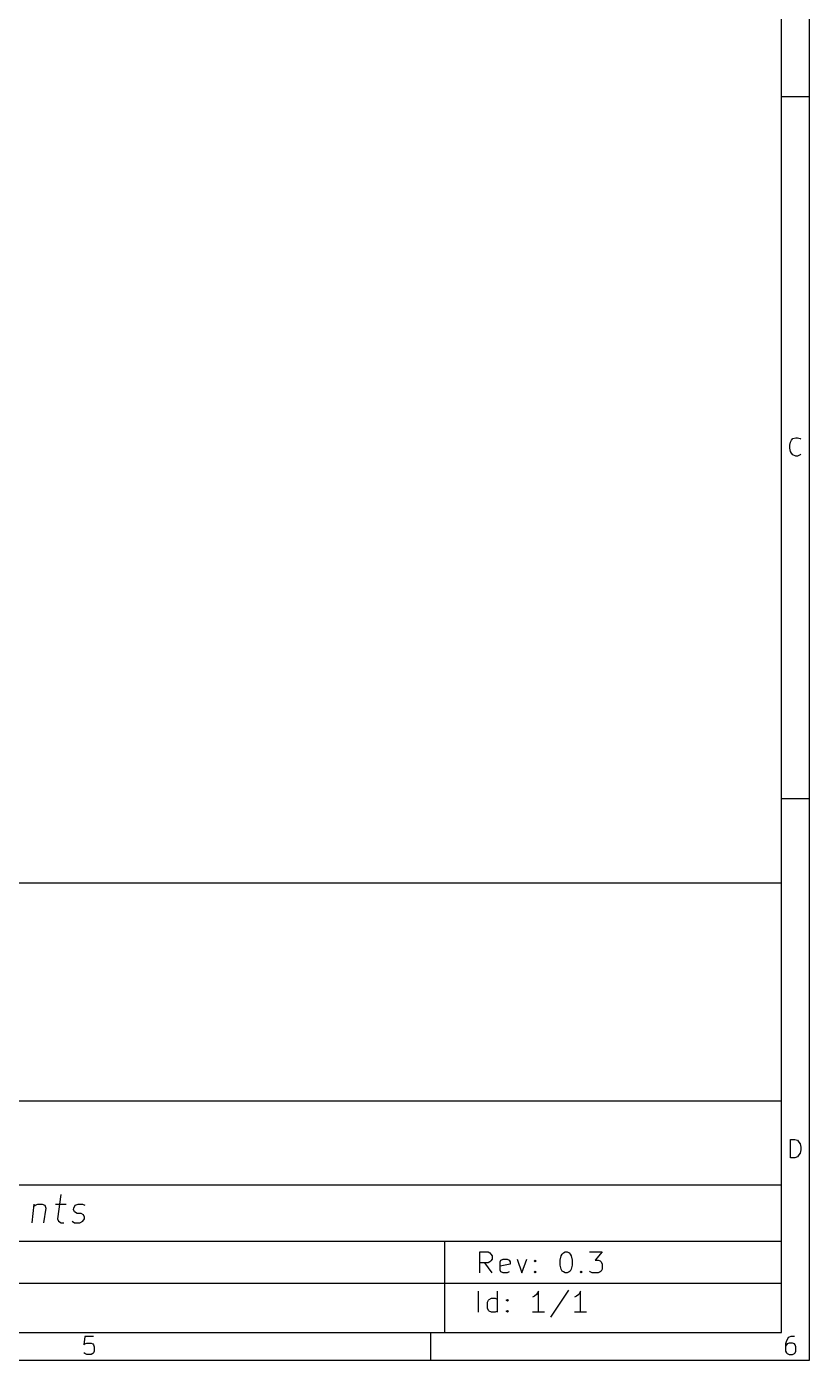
# Model space of a CAD drawing. Extents: x 10 to 287, y -200 to -10.
# Drawn here: x 231.2 to 287, y -200 to -105 of the extents above; entities that cross this region are included whole.
import ezdxf

# ---------------------------------------------------------------- set-up
doc = ezdxf.new("R2010")
doc.units = 0
doc.header["$MEASUREMENT"] = 0
doc.layers.add('RED2', color=1, linetype='CONTINUOUS')

msp = doc.modelspace()

# ---------------------------------------------------------------- linework, layer by layer
at = {"layer": 'RED2', "linetype": 'CONTINUOUS'}
for p, q in [((286.995, -200), (286.995, -10.0076)), ((285.013, -198.018), (285.013, -11.9888)), ((286.995, -110.007), (285.013, -110.007)), ((285.598, -134.823), (285.648, -134.595)), ((285.598, -135.026), (285.598, -134.823)), ((285.648, -134.595), (285.725, -134.468)), ((285.725, -134.468), (285.826, -134.341)), ((285.826, -134.341), (286.029, -134.29)), ((286.029, -134.29), (286.156, -134.29)), ((286.156, -134.29), (286.334, -134.341)), ((286.334, -134.341), (286.385, -134.391)), ((285.648, -135.255), (285.598, -135.026)), ((285.725, -135.382), (285.648, -135.255)), ((285.826, -135.509), (285.725, -135.382)), ((286.029, -135.585), (285.826, -135.509)), ((286.156, -135.585), (286.029, -135.585)), ((286.334, -135.509), (286.156, -135.585)), ((286.385, -135.458), (286.334, -135.509)), ((286.995, -159.995), (285.013, -159.995)), ((285.013, -166.014), (177.013, -166.014)), ((285.013, -198.018), (285.013, -166.014)), ((177.013, -181.508), (285.013, -181.508)), ((285.648, -185.572), (285.648, -184.277)), ((285.648, -184.277), (285.953, -184.277)), ((285.953, -184.277), (286.156, -184.328)), ((286.156, -184.328), (286.258, -184.455)), ((286.258, -184.455), (286.334, -184.582)), ((286.334, -185.242), (286.258, -185.369)), ((286.334, -184.582), (286.385, -184.81)), ((286.385, -185.014), (286.334, -185.242)), ((286.385, -184.81), (286.385, -185.014)), ((285.953, -185.572), (285.648, -185.572)), ((286.156, -185.496), (285.953, -185.572)), ((286.258, -185.369), (286.156, -185.496)), ((177.013, -187.503), (285.013, -187.503)), ((231.75, -188.874), (231.597, -190.195)), ((231.724, -189.052), (231.826, -188.951)), ((231.826, -188.951), (232.029, -188.874)), ((232.029, -188.874), (232.334, -188.874)), ((232.334, -188.874), (232.512, -188.951)), ((232.512, -188.951), (232.588, -189.154)), ((233.274, -188.874), (234.036, -188.874)), ((233.655, -188.189), (233.426, -189.916)), ((234.594, -189.154), (234.696, -188.951)), ((234.696, -188.951), (234.899, -188.874)), ((234.899, -188.874), (235.204, -188.874)), ((235.204, -188.874), (235.382, -188.951)), ((232.588, -189.154), (232.435, -190.195)), ((233.426, -189.916), (233.502, -190.094)), ((234.569, -189.255), (234.594, -189.154)), ((234.645, -189.433), (234.569, -189.255)), ((234.823, -189.535), (234.645, -189.433)), ((235.102, -189.535), (234.823, -189.535)), ((235.28, -189.636), (235.102, -189.535)), ((235.229, -190.094), (235.356, -189.916)), ((235.356, -189.814), (235.28, -189.636)), ((235.356, -189.916), (235.356, -189.814)), ((233.502, -190.094), (233.68, -190.195)), ((233.68, -190.195), (233.883, -190.195)), ((234.467, -190.094), (234.645, -190.195)), ((234.645, -190.195), (235.026, -190.195)), ((235.026, -190.195), (235.229, -190.094)), ((177.013, -191.516), (285.013, -191.516)), ((261.01, -191.516), (261.01, -198.018)), ((263.525, -193.777), (263.525, -192.278)), ((263.525, -192.278), (264.109, -192.278)), ((264.109, -192.278), (264.236, -192.354)), ((264.236, -192.354), (264.312, -192.43)), ((264.312, -192.43), (264.389, -192.557)), ((264.389, -192.786), (264.312, -192.913)), ((264.389, -192.557), (264.389, -192.786)), ((265.024, -192.862), (265.176, -192.786)), ((265.176, -192.786), (265.455, -192.786)), ((265.455, -192.786), (265.608, -192.862)), ((266.167, -192.786), (266.522, -193.777)), ((266.522, -193.777), (266.878, -192.786)), ((269.24, -192.862), (269.316, -192.557)), ((269.316, -192.557), (269.392, -192.43)), ((269.392, -192.43), (269.469, -192.354)), ((269.469, -192.354), (269.596, -192.278)), ((269.596, -192.278), (269.748, -192.278)), ((269.748, -192.278), (269.875, -192.354)), ((269.875, -192.354), (269.951, -192.43)), ((269.951, -192.43), (270.027, -192.557)), ((270.027, -192.557), (270.104, -192.862)), ((271.323, -192.278), (272.237, -192.278)), ((272.237, -192.278), (271.729, -192.862)), ((264.109, -193.065), (263.525, -193.065)), ((264.389, -193.777), (263.881, -193.065)), ((264.236, -192.989), (264.109, -193.065)), ((264.312, -192.913), (264.236, -192.989)), ((264.973, -192.989), (265.024, -192.862)), ((264.973, -193.573), (264.973, -192.989)), ((265.684, -193.142), (264.973, -193.294)), ((265.024, -193.7), (264.973, -193.573)), ((265.176, -193.777), (265.024, -193.7)), ((265.455, -193.777), (265.176, -193.777)), ((265.608, -193.7), (265.455, -193.777)), ((265.608, -192.862), (265.684, -192.989)), ((265.684, -192.989), (265.684, -193.142)), ((267.386, -192.913), (267.462, -192.862)), ((267.462, -192.989), (267.386, -192.913)), ((267.386, -193.7), (267.462, -193.65)), ((267.462, -193.777), (267.386, -193.7)), ((267.462, -192.862), (267.538, -192.913)), ((267.462, -192.862), (267.462, -192.989)), ((267.538, -192.913), (267.462, -192.989)), ((267.462, -193.65), (267.538, -193.7)), ((267.462, -193.65), (267.462, -193.777)), ((267.538, -193.7), (267.462, -193.777)), ((269.24, -193.218), (269.24, -192.862)), ((269.316, -193.497), (269.24, -193.218)), ((269.392, -193.65), (269.316, -193.497)), ((269.469, -193.7), (269.392, -193.65)), ((269.596, -193.777), (269.469, -193.7)), ((269.748, -193.777), (269.596, -193.777)), ((269.875, -193.7), (269.748, -193.777)), ((269.951, -193.65), (269.875, -193.7)), ((270.027, -193.497), (269.951, -193.65)), ((270.104, -193.218), (270.027, -193.497)), ((270.104, -192.862), (270.104, -193.218)), ((270.662, -193.7), (270.739, -193.65)), ((270.739, -193.777), (270.662, -193.7)), ((270.739, -193.65), (270.815, -193.7)), ((270.739, -193.65), (270.739, -193.777)), ((270.815, -193.7), (270.739, -193.777)), ((271.374, -193.7), (271.323, -193.65)), ((271.526, -193.777), (271.374, -193.7)), ((271.958, -193.777), (271.526, -193.777)), ((271.729, -192.862), (271.958, -192.862)), ((271.958, -192.862), (272.085, -192.913)), ((272.085, -193.7), (271.958, -193.777)), ((272.085, -192.913), (272.161, -192.989)), ((272.161, -193.65), (272.085, -193.7)), ((272.161, -192.989), (272.237, -193.142)), ((272.237, -193.497), (272.161, -193.65)), ((272.237, -193.142), (272.237, -193.497)), ((177.013, -194.513), (285.013, -194.513)), ((263.423, -196.571), (263.423, -195.072)), ((264.135, -195.707), (264.185, -195.656)), ((264.185, -195.656), (264.338, -195.58)), ((264.338, -195.58), (264.617, -195.58)), ((264.617, -195.58), (264.77, -195.656)), ((264.77, -196.571), (264.77, -195.072)), ((265.405, -195.707), (265.481, -195.656)), ((265.481, -195.656), (265.557, -195.707)), ((265.481, -195.656), (265.481, -195.783)), ((267.411, -195.428), (267.259, -195.504)), ((267.564, -195.301), (267.411, -195.428)), ((267.691, -195.072), (267.564, -195.301)), ((267.691, -196.571), (267.691, -195.072)), ((269.824, -194.996), (268.554, -196.926)), ((270.408, -195.428), (270.256, -195.504)), ((270.561, -195.301), (270.408, -195.428)), ((270.688, -195.072), (270.561, -195.301)), ((270.688, -196.571), (270.688, -195.072)), ((264.058, -195.859), (264.135, -195.707)), ((264.058, -196.291), (264.058, -195.859)), ((264.135, -196.444), (264.058, -196.291)), ((264.185, -196.494), (264.135, -196.444)), ((264.338, -196.571), (264.185, -196.494)), ((264.617, -196.571), (264.338, -196.571)), ((264.77, -196.494), (264.617, -196.571)), ((265.481, -195.783), (265.405, -195.707)), ((265.405, -196.494), (265.481, -196.444)), ((265.481, -196.571), (265.405, -196.494)), ((265.557, -195.707), (265.481, -195.783)), ((265.481, -196.444), (265.557, -196.494)), ((265.481, -196.444), (265.481, -196.571)), ((265.557, -196.494), (265.481, -196.571)), ((268.122, -196.571), (267.259, -196.571)), ((271.12, -196.571), (270.256, -196.571)), ((11.9888, -198.018), (285.013, -198.018)), ((177.013, -198.018), (285.013, -198.018)), ((235.382, -198.298), (235.306, -198.907)), ((235.991, -198.298), (235.382, -198.298)), ((259.994, -198.018), (259.994, -200)), ((285.496, -198.399), (285.369, -198.603)), ((285.547, -198.349), (285.496, -198.399)), ((285.674, -198.298), (285.547, -198.349)), ((285.928, -198.298), (285.674, -198.298)), ((235.306, -198.907), (235.382, -198.831)), ((235.382, -199.517), (235.306, -199.466)), ((235.382, -198.831), (235.509, -198.78)), ((235.509, -198.78), (235.814, -198.78)), ((235.814, -198.78), (235.941, -198.831)), ((235.941, -198.831), (235.991, -198.907)), ((235.991, -199.466), (235.941, -199.517)), ((235.991, -198.907), (236.042, -199.034)), ((236.042, -199.339), (235.991, -199.466)), ((236.042, -199.034), (236.042, -199.339)), ((285.369, -198.603), (285.293, -198.831)), ((285.293, -198.831), (285.293, -199.339)), ((285.369, -198.907), (285.293, -199.034)), ((285.293, -199.339), (285.369, -199.466)), ((285.42, -198.831), (285.369, -198.907)), ((285.369, -199.466), (285.42, -199.517)), ((285.547, -198.78), (285.42, -198.831)), ((285.801, -198.78), (285.547, -198.78)), ((285.928, -198.831), (285.801, -198.78)), ((285.979, -198.907), (285.928, -198.831)), ((285.928, -199.517), (285.979, -199.466)), ((286.029, -199.034), (285.979, -198.907)), ((285.979, -199.466), (286.029, -199.339)), ((286.029, -199.339), (286.029, -199.034)), ((10.0076, -200), (286.995, -200)), ((235.509, -199.593), (235.382, -199.517)), ((235.814, -199.593), (235.509, -199.593)), ((235.941, -199.517), (235.814, -199.593)), ((285.42, -199.517), (285.547, -199.593)), ((285.547, -199.593), (285.801, -199.593)), ((285.801, -199.593), (285.928, -199.517))]:
    msp.add_line(p, q, dxfattribs=at)

doc.saveas('drawing.dxf')
